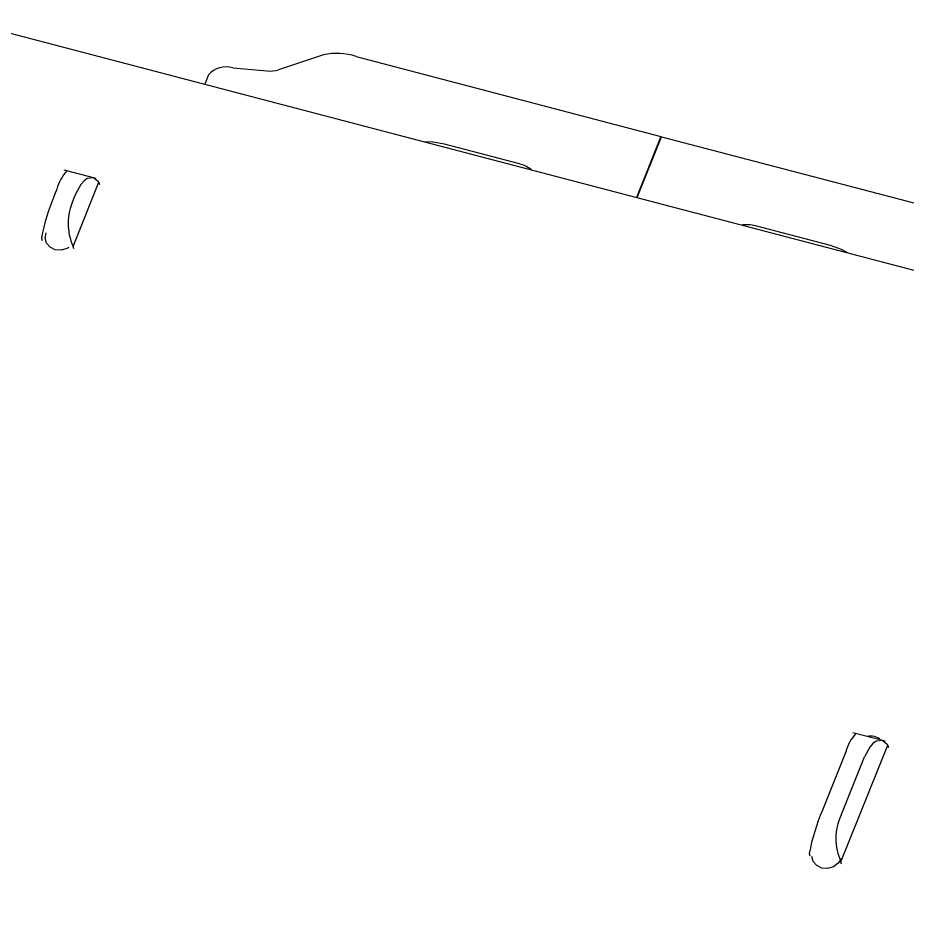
# Model space of a CAD drawing. Header units: millimetres. Extents: x 2 to 1109, y 2 to 430.
# Drawn here: x 112.05 to 125.07, y 201.2 to 214.31 of the extents above; entities that cross this region are included whole.
import ezdxf

# ---------------------------------------------------------------- set-up
doc = ezdxf.new("R2010")
doc.units = ezdxf.units.MM
doc.header["$LTSCALE"] = 0.5
doc.layers.add('几何体', color=7, linetype='Continuous')

msp = doc.modelspace()

# ---------------------------------------------------------------- linework, layer by layer
at = {"layer": '几何体'}
for p, q in [((111.098, 214.306), (161.015, 201.205)), ((116.529, 213.765), (115.871, 213.544)), ((117.005, 213.742), (121.47, 212.571)), ((115.202, 213.577), (115.706, 213.532)), ((114.845, 213.472), (114.791, 213.337)), ((121.47, 212.571), (121.111, 211.678)), ((121.12, 211.676), (121.479, 212.568)), ((121.47, 212.571), (121.474, 212.556)), ((121.479, 212.568), (125.934, 211.399)), ((119.398, 212.17), (118.301, 212.458)), ((113.199, 211.957), (112.73, 212.08)), ((112.863, 210.961), (113.241, 211.901)), ((113.241, 211.901), (113.252, 211.867)), ((112.626, 211.8), (112.592, 211.715)), ((112.9, 211.728), (112.866, 211.643)), ((123.951, 210.975), (122.854, 211.263)), ((112.399, 211.083), (112.411, 211.048)), ((112.874, 210.927), (112.863, 210.961)), ((124.75, 203.72), (124.28, 203.843)), ((124.104, 201.955), (124.792, 203.664)), ((124.792, 203.664), (124.803, 203.63)), ((124.177, 203.563), (123.833, 202.709)), ((124.107, 202.637), (124.451, 203.491)), ((123.64, 202.077), (123.651, 202.043)), ((124.115, 201.921), (124.104, 201.955))]:
    msp.add_line(p, q, dxfattribs=at)
at = {"layer": '几何体', "flags": 128}
for points in [[(118.301, 212.458), (118.129, 212.487), (118.013, 212.492)], [(113.241, 211.901), (113.164, 211.966), (113.071, 211.955), (113.024, 211.923), (112.978, 211.87), (112.9, 211.728)], [(112.799, 210.946), (112.771, 210.931), (112.687, 210.907), (112.601, 210.913), (112.527, 210.949), (112.476, 211.008), (112.456, 211.082), (112.47, 211.16)], [(124.209, 210.865), (124.112, 210.917), (123.951, 210.975)], [(124.792, 203.664), (124.715, 203.729), (124.621, 203.719), (124.574, 203.686), (124.528, 203.634), (124.451, 203.491)], [(124.111, 202.002), (124.065, 201.933), (123.995, 201.882), (123.91, 201.858), (123.825, 201.864), (123.751, 201.9), (123.7, 201.959), (123.68, 202.034), (123.68, 202.035)]]:
    msp.add_lwpolyline(points, dxfattribs=at)
at = {"layer": '几何体'}
for centre, radius, start, end in [((116.725, 212.881), 0.906, 71.9772, 102.5175), ((115.105, 213.25), 0.341, 73.5437, 139.5278), ((115.758, 213.948), 0.419, 262.8497, 285.6843), ((119.284, 211.724), 0.46, 51.0922, 75.7232), ((113.201, 211.661), 0.591, 136.4327, 166.3922), ((115.359, 210.527), 3.012, 156.7651, 169.3564), ((113.612, 211.299), 0.822, 155.2446, 204.2533), ((122.72, 210.74), 0.54, 75.5804, 97.6058), ((124.751, 203.424), 0.591, 136.4326, 166.3923), ((124.538, 203.571), 0.224, 47.142, 103.4441), ((126.832, 201.45), 3.253, 157.2338, 168.8877), ((124.853, 202.293), 0.822, 155.2446, 204.2532)]:
    msp.add_arc(centre, radius, start, end, dxfattribs=at)

doc.saveas('drawing.dxf')
